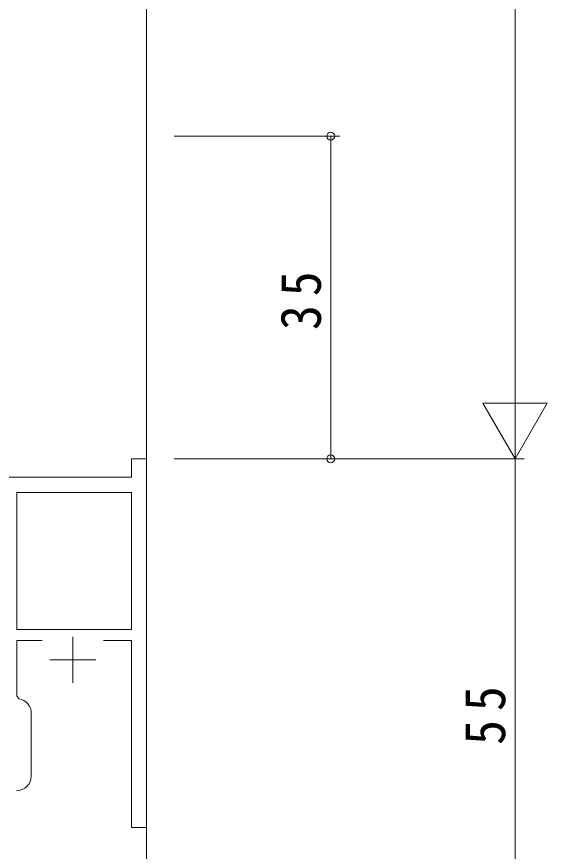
# Model space of a CAD drawing. Units: millimetres on the paper. Extents: x -420 to 373, y -297 to 267.
# Drawn here: x -307.4 to -249.8, y -197.9 to -107.3 of the extents above; entities that cross this region are included whole.
import ezdxf

# ---------------------------------------------------------------- set-up
doc = ezdxf.new("R2010")
doc.units = ezdxf.units.MM
for name, color, linetype, lineweight in [('0-3_YKK_11', 7, 'Continuous', 9), ('0-4_YKK_12', 2, 'Continuous', 9), ('0-7_YKK_D', 6, 'Continuous', 9)]:
    doc.layers.add(name, color=color, linetype=linetype, lineweight=lineweight)
doc.styles.add('ＭＳ ゴシック', font='')
doc.styles.get('ＭＳ ゴシック').set_extended_font_data('MS Gothic')

msp = doc.modelspace()

# ---------------------------------------------------------------- linework, layer by layer
at = {"layer": '0-3_YKK_11'}
for p, q in [((-294.966, -155.314), (-294.966, -157.314)), ((-293.336, -155.314), (-294.966, -155.314)), ((-293.336, -195.314), (-293.336, -155.314)), ((-294.966, -157.314), (-311.336, -157.314)), ((-307.406, -158.944), (-294.966, -158.944)), ((-307.406, -173.814), (-307.406, -158.944)), ((-294.966, -158.944), (-294.966, -173.814)), ((-294.966, -173.814), (-307.406, -173.814)), ((-301.336, -174.614), (-301.336, -179.614)), ((-307.406, -175.014), (-304.672, -175.014)), ((-307.406, -181.043), (-307.406, -175.014)), ((-298, -175.014), (-294.966, -175.014)), ((-298, -175.014), (-294.966, -175.014)), ((-294.966, -175.014), (-294.966, -195.314)), ((-303.836, -177.114), (-298.836, -177.114)), ((-307.158, -181.338), (-307.406, -181.043)), ((-305.836, -189.714), (-305.836, -182.914)), ((-294.966, -195.314), (-293.336, -195.314))]:
    msp.add_line(p, q, dxfattribs=at)
for centre, start, end in [((-307.436, -182.914), 359.99998, 79.99789), ((-307.436, -189.714), 270, 359.99998)]:
    msp.add_arc(centre, 1.6, start, end, dxfattribs=at)
at = {"layer": '0-4_YKK_12'}
msp.add_line((-293.336, -18.314), (-293.336, -210.314), dxfattribs=at)
at = {"layer": '0-7_YKK_D'}
for p, q in [((-253.336, 137.686), (-253.336, -148.314)), ((-290.336, -120.314), (-272.336, -120.314)), ((-273.336, -120.314), (-273.336, -155.314)), ((-253.336, -155.314), (-253.336, -143.19)), ((-249.836, -149.252), (-256.836, -149.252)), ((-253.336, -155.314), (-256.836, -149.252)), ((-253.336, -155.314), (-249.836, -149.252)), ((-290.336, -155.314), (-252.336, -155.314)), ((-290.336, -155.314), (-252.336, -155.314)), ((-290.336, -155.314), (-272.336, -155.314)), ((-253.336, -155.314), (-253.336, -210.314))]:
    msp.add_line(p, q, dxfattribs=at)
for centre in [(-273.336, -120.314), (-273.336, -155.314)]:
    msp.add_circle(centre, 0.425, dxfattribs=at)

# ---------------------------------------------------------------- texts
at = {"layer": '0-7_YKK_D', "color": 3, "char_height": 4.399, "attachment_point": 7, "rotation": 90, "style": 'ＭＳ ゴシック'}
for s, insert in [('\\T1.36;\\W0.9;35', (-274.336, -141.334)), ('\\T1.36;\\W0.9;55', (-254.336, -186.334))]:
    msp.add_mtext(s, dxfattribs=dict(at, insert=insert))

doc.saveas('drawing.dxf')
